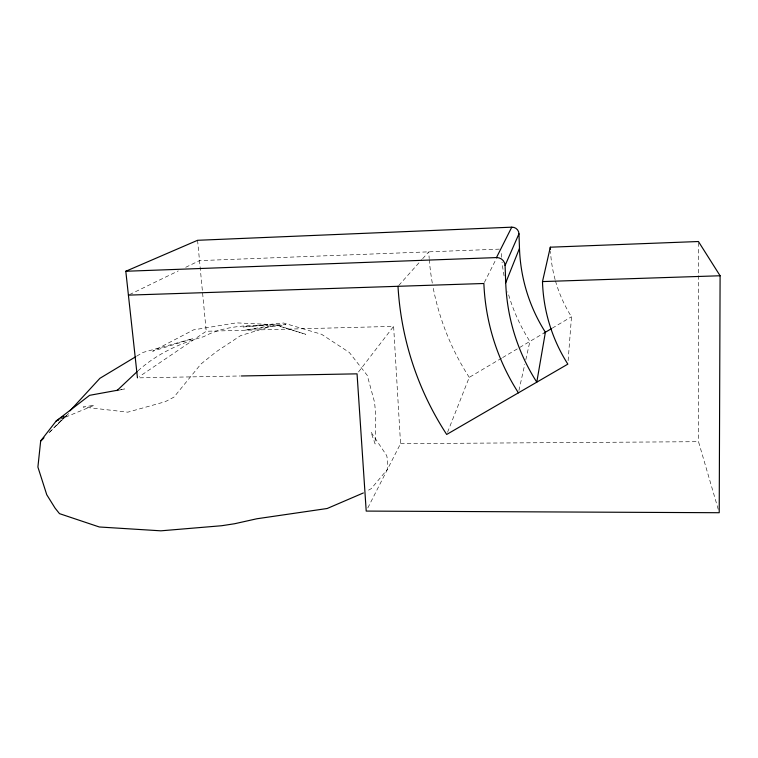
<?xml version="1.0" encoding="UTF-8"?>
<svg xmlns="http://www.w3.org/2000/svg" width="758" height="758" viewBox="0 0 758 758"><rect width="100%" height="100%" fill="white"/><g stroke="black" fill="none" stroke-linecap="round" stroke-linejoin="round"><path stroke-width="0.57" stroke-dasharray="3.79 2.84" d="M568.121 360.666L571.494 316.768A153.04 144.636 -22.6 0 1 555.387 280.612M518.917 390.541L524.792 364.266M525.815 359.699L529.908 341.422A205.702 194.351 -22.8 0 1 507.765 291.811M447.561 432.259L469.259 377.37L501.644 358.164M484.39 282.45L496.414 258.459M367.801 507.945L400.546 443.657L393.62 326.366L206.233 331.255L139.396 376.555M358.487 371.979L393.62 326.366M398.765 285.444L421.846 259.596M422.613 258.734L428.772 251.846A285.046 269.137 -23.3 0 0 429.208 258.592M49.033 432.799L65.216 416.019M56.556 425.437L68.703 413.47L48.91 432.884M138.003 370.814C156.65 354.014 179.561 343.298 203.637 336.713C223.477 325.997 246.037 325.371 268.038 325.03L243.091 327.02L283.558 323.012L321.591 334.306L349.315 352.461L367.27 375.409L374.556 402.252L375.807 415.242L375.125 443.999L370.937 432.013L386.684 455.558L387.376 458.96L387.518 469.24L371.249 488.645L366.322 491.336M136.772 356.099L142.76 352.498L193.101 338.542L152.69 351.229L193.574 329.853L236.363 322.861L275.438 324.737L305.787 334.297L275.448 324.955L245.128 330.128L285.918 324.699L275.448 324.955L240.637 335.604L216.542 351.541L200.936 364.039L173.914 397.164L165.178 401.721L127.799 412.172L83.181 407.018L94.333 405.246L64.932 417.374M502.611 357.596L544.424 332.809M552.26 328.167L571.494 316.768M129.476 294.616L178.282 270.919M185.71 267.309L199.506 260.619L501.114 249.069M60.583 419.174L63.852 417.819M118.068 390.37L124.615 388.949L120.096 389.773M139.823 377.825L240.172 375.987M400.546 443.657L698.516 441.687L718.233 509.338M197.573 240.295L206.233 331.255M698.431 242.702L698.45 274.491M698.45 275.666L698.516 441.687M469.259 377.37A285.046 269.137 -23.3 0 1 433.112 287.481M432.297 283.085A285.046 269.137 -23.3 0 1 429.293 259.719M504.079 275.903A205.702 194.351 -22.8 0 1 502.052 261.984M501.606 257.303A205.702 194.351 -22.8 0 1 501.218 251.429M555.121 279.626A153.04 144.636 -22.6 0 1 550.488 251.315"/><path stroke-width="1.14" d="M397.997 286.306A343.393 321.979 -19.9 0 0 446.689 434.457L567.846 364.134A184.137 172.852 -19 0 1 542.491 281.578L550.317 247.193L698.431 241.518L720.1 275.76L719.219 512.721L366.209 511.082L357.056 373.846L241.357 375.968M519.476 248.368A185.937 175.695 -22.8 0 0 545.39 332.241L536.787 382.155A223.781 210.023 -19.2 0 1 505.719 282.781L519.476 248.368L518.974 233.796A6.964 6.898 -16.1 0 0 511.764 227.173L197.573 240.295L125.8 271.26L137.463 377.863M505.719 282.781L505.084 265.48L518.974 233.796M125.8 271.26L496.462 257.578L511.764 227.173M69.944 410.883L99.885 378.327L135.777 356.696M43.964 437.736L40.676 440.966L37.9 467.061L46.759 494.737L55.069 508.106L59.484 513.64L99.317 526.981L160.876 530.827L221.649 525.73L234.601 523.74L256.858 518.766L327.172 508.504L363.357 492.956M43.178 438.512L40.676 440.966L56.225 420.965L89.605 395.325L117.841 390.18M116.978 390.607L137.16 371.609M59.048 419.146L56.225 420.965L58.404 420.074M60.924 417.933L63.748 416.114M544.168 332.97L551.246 328.764M128.415 295.127L483.869 283.492A247.61 232.346 -19.3 0 0 518.406 392.834M542.491 281.578L720.1 275.76M496.462 257.578A8.3 8.186 4.9 0 1 505.084 265.48M550.384 249.259A153.04 144.636 -22.6 0 1 550.317 247.193"/></g></svg>
